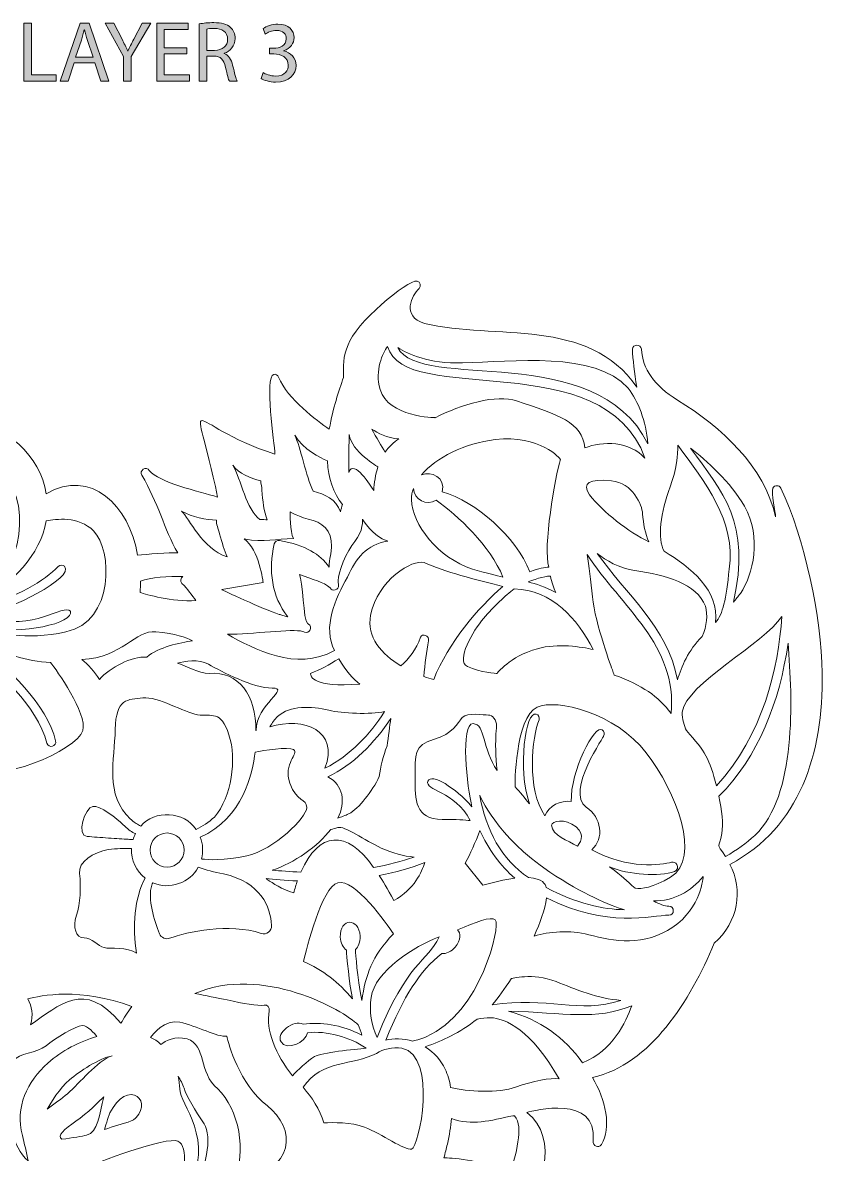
# Model space of a CAD drawing. Header units: inches. Extents: x -7.8 to 80.5, y -132.7 to -44.9.
# Drawn here: x 65 to 80.46, y -66.71 to -44.87 of the extents above; entities that cross this region are included whole.
import ezdxf

# ---------------------------------------------------------------- set-up
doc = ezdxf.new("R2010")
doc.units = ezdxf.units.IN
doc.header["$MEASUREMENT"] = 0
doc.layers.add('FloralHeart', color=7, linetype='Continuous')

# ---------------------------------------------------------------- blocks, each defined once
blk = doc.blocks.new('block 2')
at = {"layer": 'FloralHeart'}
h = blk.add_hatch(color=7, dxfattribs=at)
h.dxf.hatch_style = 2
h.paths.add_polyline_path([(65.174, -44.877), (65.029, -44.877), (65.029, -46), (65.654, -46), (65.654, -45.878), (65.174, -45.878)])
h = blk.add_hatch(color=7, dxfattribs=at)
h.dxf.hatch_style = 2
h.paths.add_polyline_path([(65.998, -45.647), (66.396, -45.647), (66.516, -46), (66.671, -46), (66.288, -44.877), (66.113, -44.877), (65.731, -46), (65.881, -46)])
edge = h.paths.add_edge_path()
edge.add_spline(control_points=[(66.138, -45.208), (66.159, -45.14), (66.178, -45.072), (66.194, -45.005), (66.194, -45.005), (66.198, -45.005), (66.198, -45.005), (66.214, -45.07), (66.231, -45.137), (66.256, -45.21), (66.256, -45.21), (66.366, -45.533), (66.366, -45.533), (66.366, -45.533), (66.028, -45.533), (66.028, -45.533), (66.028, -45.533), (66.138, -45.208), (66.138, -45.208)], knot_values=[0, 0, 0, 0, 1, 1, 1, 2, 2, 2, 3, 3, 3, 4, 4, 4, 5, 5, 5, 6, 6, 6, 6], degree=3, periodic=1)
h = blk.add_hatch(color=7, dxfattribs=at)
h.dxf.hatch_style = 2
edge = h.paths.add_edge_path()
edge.add_spline(control_points=[(67.151, -45.187), (67.108, -45.272), (67.069, -45.345), (67.038, -45.418), (67.038, -45.418), (67.034, -45.418), (67.034, -45.418), (66.999, -45.34), (66.966, -45.272), (66.923, -45.187), (66.923, -45.187), (66.764, -44.877), (66.764, -44.877), (66.764, -44.877), (66.599, -44.877), (66.599, -44.877), (66.599, -44.877), (66.954, -45.523), (66.954, -45.523), (66.954, -45.523), (66.954, -46), (66.954, -46), (66.954, -46), (67.101, -46), (67.101, -46), (67.101, -46), (67.101, -45.522), (67.101, -45.522), (67.101, -45.522), (67.478, -44.877), (67.478, -44.877), (67.478, -44.877), (67.313, -44.877), (67.313, -44.877), (67.313, -44.877), (67.151, -45.187), (67.151, -45.187)], knot_values=[0, 0, 0, 0, 1, 1, 1, 2, 2, 2, 3, 3, 3, 4, 4, 4, 5, 5, 5, 6, 6, 6, 7, 7, 7, 8, 8, 8, 9, 9, 9, 10, 10, 10, 11, 11, 11, 12, 12, 12, 12], degree=3, periodic=1)
h = blk.add_hatch(color=7, dxfattribs=at)
h.dxf.hatch_style = 2
h.paths.add_polyline_path([(67.739, -45.473), (68.176, -45.473), (68.176, -45.353), (67.739, -45.353), (67.739, -44.998), (68.201, -44.998), (68.201, -44.877), (67.594, -44.877), (67.594, -46), (68.226, -46), (68.226, -45.878), (67.739, -45.878)])
h = blk.add_hatch(color=7, dxfattribs=at)
h.dxf.hatch_style = 2
edge = h.paths.add_edge_path()
edge.add_spline(control_points=[(68.894, -45.465), (68.894, -45.465), (68.894, -45.46), (68.894, -45.46), (69.013, -45.42), (69.106, -45.322), (69.106, -45.173), (69.106, -45.087), (69.074, -45.01), (69.018, -44.96), (68.948, -44.897), (68.848, -44.868), (68.693, -44.868), (68.593, -44.868), (68.488, -44.877), (68.414, -44.892), (68.414, -44.892), (68.414, -46), (68.414, -46), (68.414, -46), (68.559, -46), (68.559, -46), (68.559, -46), (68.559, -45.513), (68.559, -45.513), (68.559, -45.513), (68.696, -45.513), (68.696, -45.513), (68.828, -45.518), (68.888, -45.577), (68.921, -45.732), (68.953, -45.872), (68.978, -45.968), (68.996, -46), (68.996, -46), (69.146, -46), (69.146, -46), (69.123, -45.957), (69.096, -45.848), (69.059, -45.692), (69.033, -45.575), (68.981, -45.495), (68.894, -45.465)], knot_values=[0, 0, 0, 0, 1, 1, 1, 2, 2, 2, 3, 3, 3, 4, 4, 4, 5, 5, 5, 6, 6, 6, 7, 7, 7, 8, 8, 8, 9, 9, 9, 10, 10, 10, 11, 11, 11, 12, 12, 12, 13, 13, 13, 14, 14, 14, 14], degree=3, periodic=1)
edge = h.paths.add_edge_path()
edge.add_spline(control_points=[(68.708, -45.403), (68.708, -45.403), (68.559, -45.403), (68.559, -45.403), (68.559, -45.403), (68.559, -44.993), (68.559, -44.993), (68.583, -44.987), (68.633, -44.98), (68.703, -44.98), (68.856, -44.982), (68.961, -45.045), (68.961, -45.19), (68.961, -45.318), (68.863, -45.403), (68.708, -45.403)], knot_values=[0, 0, 0, 0, 1, 1, 1, 2, 2, 2, 3, 3, 3, 4, 4, 4, 5, 5, 5, 5], degree=3, periodic=1)
h = blk.add_hatch(color=7, dxfattribs=at)
h.dxf.hatch_style = 2
edge = h.paths.add_edge_path()
edge.add_spline(control_points=[(70.284, -45.693), (70.284, -45.542), (70.176, -45.442), (70.043, -45.415), (70.043, -45.415), (70.043, -45.412), (70.043, -45.412), (70.176, -45.363), (70.243, -45.268), (70.243, -45.157), (70.243, -45.025), (70.146, -44.898), (69.933, -44.898), (69.816, -44.898), (69.706, -44.94), (69.649, -44.982), (69.649, -44.982), (69.688, -45.088), (69.688, -45.088), (69.734, -45.055), (69.818, -45.017), (69.904, -45.017), (70.039, -45.017), (70.094, -45.093), (70.094, -45.18), (70.094, -45.308), (69.959, -45.363), (69.853, -45.363), (69.853, -45.363), (69.771, -45.363), (69.771, -45.363), (69.771, -45.363), (69.771, -45.473), (69.771, -45.473), (69.771, -45.473), (69.853, -45.473), (69.853, -45.473), (69.994, -45.473), (70.131, -45.538), (70.133, -45.69), (70.134, -45.78), (70.076, -45.9), (69.888, -45.9), (69.786, -45.9), (69.689, -45.858), (69.648, -45.832), (69.648, -45.832), (69.608, -45.945), (69.608, -45.945), (69.661, -45.98), (69.768, -46.018), (69.889, -46.018), (70.149, -46.018), (70.284, -45.867), (70.284, -45.693)], knot_values=[0, 0, 0, 0, 1, 1, 1, 2, 2, 2, 3, 3, 3, 4, 4, 4, 5, 5, 5, 6, 6, 6, 7, 7, 7, 8, 8, 8, 9, 9, 9, 10, 10, 10, 11, 11, 11, 12, 12, 12, 13, 13, 13, 14, 14, 14, 15, 15, 15, 16, 16, 16, 17, 17, 17, 18, 18, 18, 18], degree=3, periodic=1)
at = {"layer": 'FloralHeart', "lineweight": 0}
for points in [[(65.174, -44.877), (65.029, -44.877), (65.029, -46), (65.654, -46), (65.654, -45.878), (65.174, -45.878), (65.174, -44.877)], [(65.998, -45.647), (66.396, -45.647), (66.516, -46), (66.671, -46), (66.288, -44.877), (66.113, -44.877), (65.731, -46), (65.881, -46), (65.998, -45.647)], [(67.739, -45.473), (68.176, -45.473), (68.176, -45.353), (67.739, -45.353), (67.739, -44.998), (68.201, -44.998), (68.201, -44.877), (67.594, -44.877), (67.594, -46), (68.226, -46), (68.226, -45.878), (67.739, -45.878), (67.739, -45.473)]]:
    blk.add_lwpolyline(points, dxfattribs=at)
for points, knots in [([(67.151, -45.187), (67.108, -45.272), (67.069, -45.345), (67.038, -45.418), (67.038, -45.418), (67.034, -45.418), (67.034, -45.418), (66.999, -45.34), (66.966, -45.272), (66.923, -45.187), (66.923, -45.187), (66.764, -44.877), (66.764, -44.877), (66.764, -44.877), (66.599, -44.877), (66.599, -44.877), (66.599, -44.877), (66.954, -45.523), (66.954, -45.523), (66.954, -45.523), (66.954, -46), (66.954, -46), (66.954, -46), (67.101, -46), (67.101, -46), (67.101, -46), (67.101, -45.522), (67.101, -45.522), (67.101, -45.522), (67.478, -44.877), (67.478, -44.877), (67.478, -44.877), (67.313, -44.877), (67.313, -44.877), (67.313, -44.877), (67.151, -45.187), (67.151, -45.187)], [0, 0, 0, 0, 1, 1, 1, 2, 2, 2, 3, 3, 3, 4, 4, 4, 5, 5, 5, 6, 6, 6, 7, 7, 7, 8, 8, 8, 9, 9, 9, 10, 10, 10, 11, 11, 11, 12, 12, 12, 12]), ([(68.894, -45.465), (68.894, -45.465), (68.894, -45.46), (68.894, -45.46), (69.013, -45.42), (69.106, -45.322), (69.106, -45.173), (69.106, -45.087), (69.074, -45.01), (69.018, -44.96), (68.948, -44.897), (68.848, -44.868), (68.693, -44.868), (68.593, -44.868), (68.488, -44.877), (68.414, -44.892), (68.414, -44.892), (68.414, -46), (68.414, -46), (68.414, -46), (68.559, -46), (68.559, -46), (68.559, -46), (68.559, -45.513), (68.559, -45.513), (68.559, -45.513), (68.696, -45.513), (68.696, -45.513), (68.828, -45.518), (68.888, -45.577), (68.921, -45.732), (68.953, -45.872), (68.978, -45.968), (68.996, -46), (68.996, -46), (69.146, -46), (69.146, -46), (69.123, -45.957), (69.096, -45.848), (69.059, -45.692), (69.033, -45.575), (68.981, -45.495), (68.894, -45.465)], [0, 0, 0, 0, 1, 1, 1, 2, 2, 2, 3, 3, 3, 4, 4, 4, 5, 5, 5, 6, 6, 6, 7, 7, 7, 8, 8, 8, 9, 9, 9, 10, 10, 10, 11, 11, 11, 12, 12, 12, 13, 13, 13, 14, 14, 14, 14]), ([(68.708, -45.403), (68.708, -45.403), (68.559, -45.403), (68.559, -45.403), (68.559, -45.403), (68.559, -44.993), (68.559, -44.993), (68.583, -44.987), (68.633, -44.98), (68.703, -44.98), (68.856, -44.982), (68.961, -45.045), (68.961, -45.19), (68.961, -45.318), (68.863, -45.403), (68.708, -45.403)], [0, 0, 0, 0, 1, 1, 1, 2, 2, 2, 3, 3, 3, 4, 4, 4, 5, 5, 5, 5]), ([(70.284, -45.693), (70.284, -45.542), (70.176, -45.442), (70.043, -45.415), (70.043, -45.415), (70.043, -45.412), (70.043, -45.412), (70.176, -45.363), (70.243, -45.268), (70.243, -45.157), (70.243, -45.025), (70.146, -44.898), (69.933, -44.898), (69.816, -44.898), (69.706, -44.94), (69.649, -44.982), (69.649, -44.982), (69.688, -45.088), (69.688, -45.088), (69.734, -45.055), (69.818, -45.017), (69.904, -45.017), (70.039, -45.017), (70.094, -45.093), (70.094, -45.18), (70.094, -45.308), (69.959, -45.363), (69.853, -45.363), (69.853, -45.363), (69.771, -45.363), (69.771, -45.363), (69.771, -45.363), (69.771, -45.473), (69.771, -45.473), (69.771, -45.473), (69.853, -45.473), (69.853, -45.473), (69.994, -45.473), (70.131, -45.538), (70.133, -45.69), (70.134, -45.78), (70.076, -45.9), (69.888, -45.9), (69.786, -45.9), (69.689, -45.858), (69.648, -45.832), (69.648, -45.832), (69.608, -45.945), (69.608, -45.945), (69.661, -45.98), (69.768, -46.018), (69.889, -46.018), (70.149, -46.018), (70.284, -45.867), (70.284, -45.693)], [0, 0, 0, 0, 1, 1, 1, 2, 2, 2, 3, 3, 3, 4, 4, 4, 5, 5, 5, 6, 6, 6, 7, 7, 7, 8, 8, 8, 9, 9, 9, 10, 10, 10, 11, 11, 11, 12, 12, 12, 13, 13, 13, 14, 14, 14, 15, 15, 15, 16, 16, 16, 17, 17, 17, 18, 18, 18, 18]), ([(66.138, -45.208), (66.159, -45.14), (66.178, -45.072), (66.194, -45.005), (66.194, -45.005), (66.198, -45.005), (66.198, -45.005), (66.214, -45.07), (66.231, -45.137), (66.256, -45.21), (66.256, -45.21), (66.366, -45.533), (66.366, -45.533), (66.366, -45.533), (66.028, -45.533), (66.028, -45.533), (66.028, -45.533), (66.138, -45.208), (66.138, -45.208)], [0, 0, 0, 0, 1, 1, 1, 2, 2, 2, 3, 3, 3, 4, 4, 4, 5, 5, 5, 6, 6, 6, 6])]:
    blk.add_open_spline(points, degree=3, knots=knots, dxfattribs=at)

msp = doc.modelspace()

# ---------------------------------------------------------------- linework, layer by layer
at = {"layer": 'FloralHeart', "lineweight": 0}
for points, knots in [([(80.436, -57.424), (80.428, -56.348), (80.096, -54.811), (79.643, -53.853), (79.615, -53.788), (79.515, -53.788), (79.486, -53.853), (79.447, -53.943), (79.543, -54.329), (79.538, -54.406), (79.319, -53.427), (78.506, -52.689), (77.645, -52.151), (77.196, -51.876), (76.974, -51.549), (76.948, -51.171), (76.944, -51.067), (76.782, -51.064), (76.775, -51.169), (76.781, -51.369), (76.817, -51.622), (76.86, -51.903), (75.924, -50.537), (74.13, -50.999), (72.761, -50.674), (72.309, -50.527), (72.519, -50.136), (72.657, -49.998), (72.701, -49.955), (72.681, -49.874), (72.622, -49.857), (72.437, -49.822), (71.405, -50.686), (71.291, -51.089), (71.181, -51.305), (71.199, -51.515), (71.198, -51.714), (71.109, -51.98), (70.996, -52.299), (70.925, -52.713), (70.684, -52.55), (70.122, -52.136), (69.947, -51.708), (69.932, -51.67), (69.891, -51.648), (69.851, -51.656), (69.669, -51.704), (69.867, -52.999), (69.876, -53.196), (68.067, -52.614), (68.3, -51.769), (68.769, -54.026), (68.398, -53.906), (67.636, -53.751), (67.45, -53.509), (67.423, -53.472), (67.371, -53.462), (67.333, -53.487), (67.294, -53.513), (67.282, -53.564), (67.305, -53.604), (67.618, -54.121), (67.734, -54.644), (68, -55.101), (67.841, -55.093), (67.392, -55.127), (67.224, -55.147), (67.062, -54.186), (66.321, -53.458), (65.461, -53.961), (65.347, -53.231), (64.683, -52.62), (63.941, -52.577), (64.204, -52.021), (64.191, -51.358), (64.21, -50.76), (64.203, -50.718), (64.163, -50.692), (64.124, -50.692), (64.1, -50.692), (64.076, -50.702), (64.059, -50.723), (63.772, -51.435), (62.092, -51.588), (61.196, -51.88), (61.34, -51.503), (61.405, -50.886), (61.403, -49.945), (61.398, -49.902), (61.361, -49.868), (61.316, -49.868), (60.591, -51.254), (57.622, -50.339), (57.193, -52.207), (56.995, -51.805), (56.765, -51.377), (56.652, -50.989), (56.637, -50.932), (56.563, -50.908), (56.517, -50.944), (56.563, -53.065), (53.953, -53.685), (54.782, -55.524), (54.46, -55.369), (53.418, -54.713), (53.437, -55.006), (54.302, -56.162), (54.057, -57.505), (54.039, -58.815), (54.026, -59.624), (54.475, -60.51), (55.291, -60.671), (54.996, -60.828), (54.63, -61.101), (54.372, -61.117), (54.328, -61.12), (54.293, -61.156), (54.292, -61.2), (54.29, -61.244), (54.322, -61.283), (54.366, -61.289), (55.075, -61.57), (55.571, -62.302), (56.596, -62.156), (56.031, -62.453), (55.763, -63.024), (55.595, -63.524), (55.487, -63.804), (55.408, -64.006), (55.273, -64.13), (55.24, -64.16), (55.235, -64.21), (55.261, -64.245), (55.288, -64.281), (55.337, -64.291), (55.375, -64.269), (56.163, -64.048), (57.04, -64.326), (57.756, -63.472), (57.445, -64.223), (57.599, -64.713), (57.804, -65.295), (57.898, -65.58), (57.965, -65.786), (57.939, -65.968), (57.923, -66.067), (58.072, -66.107), (58.106, -66.011), (58.122, -65.969), (58.15, -65.923), (58.191, -65.872), (58.715, -66.182), (58.567, -66.607), (59.076, -66.847), (59.408, -66.983), (59.72, -67.114), (60.037, -66.95), (60.041, -67.081), (60.082, -67.217), (60.155, -67.303), (59.864, -67.241), (59.686, -67.152), (59.553, -67.053), (59.467, -66.981), (59.355, -67.118), (59.443, -67.188), (59.513, -67.244), (59.588, -67.302), (59.657, -67.351), (59.873, -67.655), (60.628, -69.545), (62.738, -68.771), (62.82, -69.782), (63.557, -70.734), (64.639, -70.764), (64.154, -71.104), (64.149, -71.616), (64.359, -72.298), (64.406, -72.371), (64.488, -72.329), (64.505, -72.297), (64.64, -72.035), (65.227, -71.992), (65.467, -71.773), (65.435, -72.976), (65.64, -73.92), (66.993, -75.143), (67.054, -75.168), (67.135, -75.111), (67.11, -75.05), (66.761, -74.178), (68.18, -72.949), (67.822, -71.806), (68.063, -71.997), (68.618, -72.049), (68.739, -72.3), (68.753, -72.32), (68.776, -72.334), (68.8, -72.336), (68.831, -72.34), (68.864, -72.326), (68.881, -72.3), (69.075, -71.741), (69.05, -71.265), (68.831, -70.975), (69.291, -70.681), (69.732, -70.193), (70.231, -70.003), (70.733, -69.815), (71.265, -69.382), (71.352, -68.863), (72.481, -69.155), (73.472, -68.624), (73.96, -67.624), (74.14, -67.696), (74.322, -67.787), (74.341, -67.885), (74.349, -67.925), (74.386, -67.956), (74.427, -67.956), (75.086, -67.489), (75.362, -66.394), (74.74, -65.898), (74.86, -65.87), (76.102, -65.54), (76.019, -66.446), (76.009, -66.549), (76.12, -66.602), (76.176, -66.516), (76.38, -66.21), (76.258, -65.639), (76.002, -65.228), (77.131, -64.972), (77.888, -63.745), (78.355, -62.635), (78.82, -62.22), (78.92, -61.607), (78.659, -61.113), (80.009, -60.393), (80.461, -58.983), (80.436, -57.424)], [0, 0, 0, 0, 1, 1, 1, 2, 2, 2, 3, 3, 3, 4, 4, 4, 5, 5, 5, 6, 6, 6, 7, 7, 7, 8, 8, 8, 9, 9, 9, 10, 10, 10, 11, 11, 11, 12, 12, 12, 13, 13, 13, 14, 14, 14, 15, 15, 15, 16, 16, 16, 17, 17, 17, 18, 18, 18, 19, 19, 19, 20, 20, 20, 21, 21, 21, 22, 22, 22, 23, 23, 23, 24, 24, 24, 25, 25, 25, 26, 26, 26, 27, 27, 27, 28, 28, 28, 29, 29, 29, 30, 30, 30, 31, 31, 31, 32, 32, 32, 33, 33, 33, 34, 34, 34, 35, 35, 35, 36, 36, 36, 37, 37, 37, 38, 38, 38, 39, 39, 39, 40, 40, 40, 41, 41, 41, 42, 42, 42, 43, 43, 43, 44, 44, 44, 45, 45, 45, 46, 46, 46, 47, 47, 47, 48, 48, 48, 49, 49, 49, 50, 50, 50, 51, 51, 51, 52, 52, 52, 53, 53, 53, 54, 54, 54, 55, 55, 55, 56, 56, 56, 57, 57, 57, 58, 58, 58, 59, 59, 59, 60, 60, 60, 61, 61, 61, 62, 62, 62, 63, 63, 63, 64, 64, 64, 65, 65, 65, 66, 66, 66, 67, 67, 67, 68, 68, 68, 69, 69, 69, 70, 70, 70, 71, 71, 71, 72, 72, 72, 73, 73, 73, 74, 74, 74, 75, 75, 75, 76, 76, 76, 77, 77, 77, 78, 78, 78, 79, 79, 79, 80, 80, 80, 80]), ([(72.05, -51.118), (72.365, -52.297), (76.239, -51.071), (77.017, -53.273), (76.72, -52.945), (76.204, -52.938), (75.854, -53.076), (75.822, -52.581), (75.338, -52.436), (74.54, -52.168), (74.156, -52.031), (73.461, -52.241), (72.969, -52.492), (72.969, -52.492), (72.058, -52.481), (71.906, -51.949), (71.796, -51.563), (71.955, -51.256), (72.05, -51.118)], [0, 0, 0, 0, 1, 1, 1, 2, 2, 2, 3, 3, 3, 4, 4, 4, 5, 5, 5, 6, 6, 6, 6]), ([(73.494, -51.436), (74.45, -51.414), (76.047, -51.199), (76.692, -51.92), (76.894, -52.188), (77.031, -52.538), (77.075, -52.997), (76.058, -50.975), (72.68, -52.002), (72.246, -51.138), (72.439, -51.261), (72.844, -51.451), (73.494, -51.436)], [0, 0, 0, 0, 1, 1, 1, 2, 2, 2, 3, 3, 3, 4, 4, 4, 4]), ([(70.887, -53.328), (70.907, -53.664), (71.004, -53.947), (71.176, -54.168), (71.164, -54.214), (71.152, -54.261), (71.139, -54.308), (71.054, -54.063), (70.844, -53.969), (70.615, -53.91), (70.471, -53.623), (70.374, -53.065), (70.256, -52.829), (70.426, -53.107), (70.746, -53.268), (70.887, -53.328)], [0, 0, 0, 0, 1, 1, 1, 2, 2, 2, 3, 3, 3, 4, 4, 4, 5, 5, 5, 5]), ([(71.309, -52.818), (71.352, -53.149), (71.864, -53.441), (71.864, -53.441), (71.864, -53.441), (71.864, -53.441), (71.864, -53.441), (71.816, -53.587), (71.789, -53.753), (71.781, -53.897), (71.73, -53.827), (71.4, -53.272), (71.303, -53.548), (71.301, -53.539), (71.3, -53.534), (71.3, -53.52), (71.293, -53.277), (71.309, -52.968), (71.309, -52.818)], [0, 0, 0, 0, 1, 1, 1, 2, 2, 2, 3, 3, 3, 4, 4, 4, 5, 5, 5, 6, 6, 6, 6]), ([(72.268, -52.901), (72.168, -52.97), (72.077, -53.049), (72.003, -53.157), (71.928, -53.038), (71.835, -52.881), (71.743, -52.712), (71.851, -52.786), (72.042, -52.889), (72.268, -52.901)], [0, 0, 0, 0, 1, 1, 1, 2, 2, 2, 3, 3, 3, 3]), ([(75.161, -55.376), (75.083, -55.38), (74.969, -55.402), (74.798, -55.465), (74.517, -54.779), (73.764, -54.117), (73.103, -53.922), (73.172, -53.644), (72.893, -53.515), (72.706, -53.595), (72.985, -53.262), (73.53, -52.987), (74.127, -52.916), (74.995, -52.813), (75.388, -53.295), (75.388, -53.295), (75.282, -53.625), (75.046, -55.009), (75.161, -55.376)], [0, 0, 0, 0, 1, 1, 1, 2, 2, 2, 3, 3, 3, 4, 4, 4, 5, 5, 5, 6, 6, 6, 6]), ([(77.503, -53.828), (77.627, -53.5), (77.651, -53.192), (77.653, -53.024), (78.17, -53.732), (78.782, -54.476), (78.644, -55.413), (78.581, -56.001), (78.526, -56.284), (78.38, -56.447), (78.456, -55.825), (77.9, -55.38), (77.389, -55.07), (77.252, -54.835), (77.319, -54.316), (77.503, -53.828)], [0, 0, 0, 0, 1, 1, 1, 2, 2, 2, 3, 3, 3, 4, 4, 4, 5, 5, 5, 5]), ([(64.629, -55.505), (64.459, -55.642), (64.272, -55.748), (64.088, -55.812), (64.034, -55.758), (63.973, -55.711), (63.906, -55.673), (64.327, -55.375), (64.58, -54.333), (64.555, -53.979), (64.558, -53.867), (64.382, -53.864), (64.382, -53.977), (64.385, -54.27), (64.198, -55.426), (63.679, -55.585), (63.739, -55.054), (63.476, -54.371), (63.285, -54.099), (63.224, -54.005), (63.077, -54.104), (63.142, -54.196), (63.313, -54.44), (63.561, -55.082), (63.506, -55.565), (63.37, -55.563), (63.238, -55.594), (63.118, -55.654), (63.09, -55.542), (63.026, -55.452), (62.931, -55.396), (62.907, -55.381), (62.882, -55.365), (62.858, -55.347), (62.58, -55.119), (62.273, -53.529), (63.82, -53.387), (65.21, -53.259), (65.102, -54.963), (64.629, -55.505)], [0, 0, 0, 0, 1, 1, 1, 2, 2, 2, 3, 3, 3, 4, 4, 4, 5, 5, 5, 6, 6, 6, 7, 7, 7, 8, 8, 8, 9, 9, 9, 10, 10, 10, 11, 11, 11, 12, 12, 12, 13, 13, 13, 13]), ([(78.938, -54.202), (79.279, -54.811), (79.109, -55.514), (78.859, -55.886), (78.816, -55.942), (78.771, -55.997), (78.725, -56.053), (79.076, -54.531), (78.509, -53.917), (77.897, -53.079), (78.192, -53.312), (78.678, -53.739), (78.938, -54.202)], [0, 0, 0, 0, 1, 1, 1, 2, 2, 2, 3, 3, 3, 4, 4, 4, 4]), ([(69.6, -53.709), (69.603, -53.767), (69.626, -53.836), (69.622, -53.893), (69.641, -54.091), (69.661, -54.306), (69.727, -54.465), (69.691, -54.458), (69.641, -54.455), (69.585, -54.454), (69.32, -54.278), (69.223, -53.679), (69.062, -53.41), (69.177, -53.571), (69.398, -53.66), (69.6, -53.709)], [0, 0, 0, 0, 1, 1, 1, 2, 2, 2, 3, 3, 3, 4, 4, 4, 5, 5, 5, 5]), ([(75.948, -53.978), (75.793, -53.754), (75.949, -53.67), (76.369, -53.71), (76.788, -53.75), (76.958, -54.177), (76.973, -54.347), (76.973, -54.347), (76.973, -54.347), (76.973, -54.347), (76.986, -54.54), (77.022, -54.728), (77.094, -54.891), (76.696, -54.693), (76.212, -54.319), (75.948, -53.978)], [0, 0, 0, 0, 1, 1, 1, 2, 2, 2, 3, 3, 3, 4, 4, 4, 5, 5, 5, 5]), ([(72.985, -54.083), (73.402, -54.382), (74.03, -54.96), (74.277, -55.57), (74.158, -55.543), (73.932, -55.484), (73.687, -55.414), (73.021, -55.197), (72.524, -54.557), (72.511, -54.073), (72.509, -54.001), (72.522, -53.928), (72.548, -53.856), (72.549, -54.07), (72.81, -54.205), (72.985, -54.083)], [0, 0, 0, 0, 1, 1, 1, 2, 2, 2, 3, 3, 3, 4, 4, 4, 5, 5, 5, 5]), ([(68.746, -54.473), (68.738, -54.537), (68.784, -54.641), (68.808, -54.734), (68.855, -54.906), (68.9, -55.06), (68.951, -55.18), (68.465, -55.009), (68.222, -54.443), (68.074, -54.295), (68.272, -54.417), (68.556, -54.459), (68.746, -54.473)], [0, 0, 0, 0, 1, 1, 1, 2, 2, 2, 3, 3, 3, 4, 4, 4, 4]), ([(70.234, -54.821), (70.158, -54.696), (70.169, -54.31), (70.169, -54.31), (70.169, -54.31), (70.337, -54.409), (70.614, -54.479), (70.871, -54.545), (71.006, -54.773), (70.96, -55.08), (70.955, -55.105), (70.946, -55.153), (70.946, -55.153), (70.933, -55.227), (70.923, -55.301), (70.922, -55.374), (70.746, -55.131), (70.47, -54.953), (69.963, -54.862), (69.917, -54.854), (69.873, -54.883), (69.863, -54.928), (69.746, -55.436), (69.81, -55.935), (70.123, -56.336), (70.092, -56.327), (70.06, -56.317), (70.026, -56.308), (70.026, -56.308), (70.026, -56.308), (70.026, -56.308), (70.003, -56.301), (69.98, -56.295), (69.955, -56.289), (69.656, -56.192), (68.85, -55.811), (68.85, -55.811), (68.85, -55.811), (69.648, -55.673), (69.648, -55.673), (69.648, -55.673), (69.572, -55.033), (69.279, -54.832), (69.678, -54.908), (69.886, -54.832), (70.234, -54.821)], [0, 0, 0, 0, 1, 1, 1, 2, 2, 2, 3, 3, 3, 4, 4, 4, 5, 5, 5, 6, 6, 6, 7, 7, 7, 8, 8, 8, 9, 9, 9, 10, 10, 10, 11, 11, 11, 12, 12, 12, 13, 13, 13, 14, 14, 14, 15, 15, 15, 15]), ([(65.462, -54.486), (65.64, -54.447), (66.085, -54.387), (66.374, -54.676), (66.743, -55.044), (66.776, -56.427), (65.84, -56.627), (65.047, -56.796), (64.471, -56.637), (64.312, -56.584), (64.317, -56.563), (64.321, -56.541), (64.324, -56.519), (64.943, -56.707), (66.02, -56.451), (65.928, -56.227), (65.783, -56.069), (65.224, -56.634), (64.329, -56.34), (64.327, -56.31), (64.323, -56.281), (64.318, -56.252), (64.723, -56.231), (66.009, -55.581), (65.816, -55.36), (65.781, -55.328), (65.726, -55.329), (65.693, -55.364), (65.444, -55.626), (64.851, -55.997), (64.269, -56.085), (64.25, -56.039), (64.228, -55.996), (64.202, -55.955), (64.8, -55.733), (65.346, -55.126), (65.462, -54.486)], [0, 0, 0, 0, 1, 1, 1, 2, 2, 2, 3, 3, 3, 4, 4, 4, 5, 5, 5, 6, 6, 6, 7, 7, 7, 8, 8, 8, 9, 9, 9, 10, 10, 10, 11, 11, 11, 12, 12, 12, 12]), ([(71.418, -54.879), (71.581, -54.695), (71.566, -54.448), (71.566, -54.448), (71.566, -54.448), (71.757, -54.784), (72.054, -54.877), (71.644, -54.939), (71.437, -55.203), (71.278, -55.569), (71.037, -55.989), (70.79, -56.535), (71.026, -56.988), (70.284, -57.399), (69.463, -56.954), (68.958, -56.672), (69.415, -56.672), (70.226, -56.561), (70.409, -56.617), (70.431, -56.626), (70.443, -56.631), (70.444, -56.631), (70.54, -56.672), (70.612, -56.528), (70.522, -56.476), (70.517, -56.474), (70.512, -56.471), (70.507, -56.468), (70.418, -56.406), (70.422, -55.632), (70.346, -55.516), (70.605, -55.618), (70.819, -55.662), (70.939, -55.774), (70.977, -55.859), (71.118, -55.82), (71.102, -55.724), (71.099, -55.694), (71.096, -55.665), (71.094, -55.635), (71.091, -55.5), (71.259, -55.058), (71.418, -54.879)], [0, 0, 0, 0, 1, 1, 1, 2, 2, 2, 3, 3, 3, 4, 4, 4, 5, 5, 5, 6, 6, 6, 7, 7, 7, 8, 8, 8, 9, 9, 9, 10, 10, 10, 11, 11, 11, 12, 12, 12, 13, 13, 13, 14, 14, 14, 14]), ([(72.753, -55.289), (72.949, -55.376), (73.2, -55.459), (73.466, -55.536), (73.733, -55.614), (74.017, -55.685), (74.277, -55.748), (73.796, -56.153), (73.222, -56.845), (72.939, -57.543), (72.879, -57.529), (72.815, -57.51), (72.75, -57.488), (72.772, -57.244), (72.798, -57.005), (72.842, -56.797), (72.862, -56.703), (72.717, -56.643), (72.685, -56.731), (72.598, -56.966), (72.466, -57.146), (72.304, -57.282), (71.937, -57.061), (71.637, -56.725), (71.722, -56.303), (71.857, -55.625), (72.536, -55.217), (72.753, -55.289)], [0, 0, 0, 0, 1, 1, 1, 2, 2, 2, 3, 3, 3, 4, 4, 4, 5, 5, 5, 6, 6, 6, 7, 7, 7, 8, 8, 8, 9, 9, 9, 9]), ([(75.904, -55.135), (76.563, -56.144), (77.649, -56.889), (77.522, -58.201), (77.267, -57.863), (76.974, -57.659), (76.423, -57.459), (76.412, -57.424), (76.4, -57.39), (76.388, -57.357), (76.388, -57.357), (76.059, -56.477), (76.002, -55.949), (75.969, -55.644), (75.931, -55.339), (75.904, -55.135)], [0, 0, 0, 0, 1, 1, 1, 2, 2, 2, 3, 3, 3, 4, 4, 4, 5, 5, 5, 5]), ([(78.184, -56.13), (78.231, -56.305), (78.218, -56.499), (78.119, -56.717), (77.856, -56.98), (77.719, -57.299), (77.647, -57.551), (77.451, -56.527), (76.641, -55.894), (76.097, -55.112), (76.263, -55.246), (76.512, -55.399), (76.825, -55.443), (77.411, -55.524), (78.03, -55.695), (78.184, -56.13)], [0, 0, 0, 0, 1, 1, 1, 2, 2, 2, 3, 3, 3, 4, 4, 4, 5, 5, 5, 5]), ([(67.279, -55.646), (67.465, -55.57), (67.834, -55.556), (68.094, -55.556), (68.054, -55.585), (68.039, -55.65), (68.081, -55.689), (68.196, -55.801), (68.269, -55.915), (68.35, -56.023), (67.881, -56.049), (67.39, -55.903), (67.272, -55.865), (67.277, -55.793), (67.28, -55.72), (67.279, -55.646)], [0, 0, 0, 0, 1, 1, 1, 2, 2, 2, 3, 3, 3, 4, 4, 4, 5, 5, 5, 5]), ([(74.765, -55.663), (74.928, -55.59), (75.163, -55.538), (75.192, -55.55), (75.218, -55.667), (75.253, -55.771), (75.297, -55.865), (75.096, -55.758), (74.91, -55.697), (74.765, -55.663)], [0, 0, 0, 0, 1, 1, 1, 2, 2, 2, 3, 3, 3, 3]), ([(76.019, -56.966), (75.798, -56.916), (75.334, -56.839), (74.941, -56.95), (74.403, -57.103), (74.159, -57.43), (74.159, -57.43), (74.159, -57.43), (73.839, -57.411), (73.594, -57.296), (73.351, -57.183), (73.707, -56.599), (73.9, -56.368), (74.111, -56.128), (74.323, -55.927), (74.492, -55.794), (75.232, -55.824), (75.71, -56.365), (76.019, -56.966)], [0, 0, 0, 0, 1, 1, 1, 2, 2, 2, 3, 3, 3, 4, 4, 4, 5, 5, 5, 6, 6, 6, 6]), ([(78.396, -59.596), (78.267, -59.082), (78.181, -58.927), (77.817, -58.532), (77.769, -58.434), (77.742, -58.311), (77.735, -58.173), (77.814, -57.628), (79.324, -56.844), (79.66, -56.329), (79.589, -57.329), (79.303, -58.616), (78.396, -59.596)], [0, 0, 0, 0, 1, 1, 1, 2, 2, 2, 3, 3, 3, 4, 4, 4, 4]), ([(67.574, -56.623), (67.965, -56.661), (68.15, -56.732), (68.284, -56.796), (68.046, -56.833), (67.621, -56.923), (67.405, -57.112), (67.098, -57.096), (66.703, -57.308), (66.486, -57.544), (66.395, -57.395), (66.27, -57.251), (66.148, -57.16), (66.933, -57.12), (67.183, -56.585), (67.574, -56.623)], [0, 0, 0, 0, 1, 1, 1, 2, 2, 2, 3, 3, 3, 4, 4, 4, 5, 5, 5, 5]), ([(63.775, -57.191), (64.082, -57.68), (64.272, -58.189), (64.289, -59.02), (64.292, -59.134), (64.465, -59.135), (64.463, -59.02), (64.442, -58.145), (64.252, -57.64), (63.933, -57.115), (63.975, -57.09), (64.014, -57.061), (64.05, -57.029), (64.537, -57.378), (65.275, -58.046), (65.475, -58.772), (65.506, -58.883), (65.669, -58.837), (65.642, -58.726), (65.484, -58.054), (64.692, -57.262), (64.168, -56.9), (64.19, -56.87), (64.21, -56.839), (64.227, -56.807), (64.617, -57.051), (65.081, -57.196), (65.545, -57.214), (65.65, -57.355), (66.262, -58.2), (66.165, -58.532), (66.06, -58.895), (64.464, -59.628), (63.991, -59.197), (63.582, -58.823), (63.484, -57.568), (63.466, -57.239), (63.572, -57.243), (63.68, -57.226), (63.775, -57.191)], [0, 0, 0, 0, 1, 1, 1, 2, 2, 2, 3, 3, 3, 4, 4, 4, 5, 5, 5, 6, 6, 6, 7, 7, 7, 8, 8, 8, 9, 9, 9, 10, 10, 10, 11, 11, 11, 12, 12, 12, 13, 13, 13, 13]), ([(79.14, -60.554), (78.974, -60.702), (78.786, -60.839), (78.575, -60.962), (78.372, -60.674), (78.451, -60.825), (78.499, -60.519), (78.534, -60.332), (78.499, -60.059), (78.444, -59.798), (79.208, -59.045), (79.622, -57.962), (79.779, -56.844), (79.868, -57.936), (79.947, -59.784), (79.14, -60.554)], [0, 0, 0, 0, 1, 1, 1, 2, 2, 2, 3, 3, 3, 4, 4, 4, 5, 5, 5, 5]), ([(69.511, -58.53), (69.509, -58.531), (69.507, -58.532), (69.506, -58.532), (69.519, -57.857), (69.169, -57.373), (68.61, -57.43), (68.378, -57.414), (68.205, -57.308), (67.991, -57.227), (68.128, -57.192), (68.403, -57.144), (68.592, -57.25), (68.853, -57.397), (69.447, -57.71), (69.822, -57.71), (70.187, -57.71), (69.508, -58.026), (69.511, -58.53)], [0, 0, 0, 0, 1, 1, 1, 2, 2, 2, 3, 3, 3, 4, 4, 4, 5, 5, 5, 6, 6, 6, 6]), ([(70.563, -57.426), (70.742, -57.357), (70.923, -57.263), (71.106, -57.144), (71.24, -57.381), (71.397, -57.539), (71.512, -57.635), (70.611, -57.698), (70.557, -57.493), (70.563, -57.426)], [0, 0, 0, 0, 1, 1, 1, 2, 2, 2, 3, 3, 3, 3]), ([(68.383, -58.225), (68.649, -58.268), (68.834, -58.127), (68.988, -58.61), (69.142, -59.093), (69.041, -59.801), (68.708, -60.201), (68.598, -60.299), (68.478, -60.379), (68.352, -60.437), (68.126, -60.089), (67.551, -60.054), (67.285, -60.374), (67.227, -60.349), (67.169, -60.309), (67.112, -60.26), (67.105, -60.254), (67.09, -60.241), (67.09, -60.241), (66.581, -59.777), (66.782, -59.1), (66.792, -58.507), (66.803, -57.905), (67.037, -57.932), (67.324, -57.899), (67.612, -57.867), (68.117, -58.181), (68.383, -58.225)], [0, 0, 0, 0, 1, 1, 1, 2, 2, 2, 3, 3, 3, 4, 4, 4, 5, 5, 5, 6, 6, 6, 7, 7, 7, 8, 8, 8, 9, 9, 9, 9]), ([(70.913, -58.138), (71.178, -58.202), (71.713, -58.222), (71.992, -58.164), (71.706, -58.604), (71.341, -59.006), (70.84, -59.257), (71.12, -58.535), (70.438, -58.26), (69.777, -58.456), (69.823, -58.379), (69.872, -58.314), (69.926, -58.257), (70.17, -58.04), (70.576, -58.057), (70.913, -58.138)], [0, 0, 0, 0, 1, 1, 1, 2, 2, 2, 3, 3, 3, 4, 4, 4, 5, 5, 5, 5]), ([(76.33, -61.159), (76.706, -61.319), (77.298, -61.351), (77.585, -61.252), (77.642, -61.232), (77.667, -61.164), (77.634, -61.112), (77.612, -61.078), (77.571, -61.061), (77.532, -61.071), (77.333, -61.119), (76.696, -61.222), (75.99, -60.83), (76.24, -60.612), (76.177, -60.21), (75.885, -60.007), (75.467, -59.716), (76.27, -58.584), (76.217, -58.639), (76.243, -58.599), (76.233, -58.545), (76.193, -58.518), (76.049, -58.394), (75.569, -59.329), (75.596, -59.898), (75.381, -59.874), (75.169, -59.978), (75.085, -60.175), (74.731, -59.679), (74.839, -58.639), (74.973, -58.322), (74.988, -58.277), (74.965, -58.227), (74.919, -58.212), (74.711, -58.138), (74.555, -59.274), (74.786, -59.942), (74.699, -59.829), (74.609, -59.717), (74.509, -59.619), (74.509, -59.619), (74.503, -58.281), (74.939, -58.079), (75.305, -57.909), (76.455, -58.192), (77.042, -58.958), (77.628, -59.723), (78.119, -60.989), (77.509, -61.359), (77.164, -61.568), (76.95, -61.591), (76.828, -61.572), (76.645, -61.421), (76.596, -61.347), (76.33, -61.159)], [0, 0, 0, 0, 1, 1, 1, 2, 2, 2, 3, 3, 3, 4, 4, 4, 5, 5, 5, 6, 6, 6, 7, 7, 7, 8, 8, 8, 9, 9, 9, 10, 10, 10, 11, 11, 11, 12, 12, 12, 13, 13, 13, 14, 14, 14, 15, 15, 15, 16, 16, 16, 17, 17, 17, 18, 18, 18, 18]), ([(70.894, -59.423), (71.385, -59.199), (71.791, -58.775), (72.113, -58.295), (72.091, -58.442), (72.065, -58.643), (72.039, -58.828), (71.965, -59.016), (71.913, -59.228), (71.89, -59.418), (71.751, -59.704), (71.504, -60.028), (71.298, -60.14), (71.23, -60.17), (71.161, -60.197), (71.09, -60.219), (71.243, -59.917), (71.198, -59.577), (70.894, -59.423)], [0, 0, 0, 0, 1, 1, 1, 2, 2, 2, 3, 3, 3, 4, 4, 4, 5, 5, 5, 6, 6, 6, 6]), ([(73.702, -58.397), (73.448, -58.388), (73.584, -59.646), (73.678, -60.003), (73.358, -59.63), (72.896, -59.345), (72.829, -59.505), (72.751, -59.69), (73.351, -59.687), (73.643, -60.268), (73.547, -60.256), (73.381, -60.244), (73.105, -60.244), (72.579, -60.244), (72.579, -59.87), (72.579, -59.435), (72.579, -59.001), (72.558, -58.806), (72.938, -58.703), (73.318, -58.599), (73.391, -58.38), (73.491, -58.279), (73.592, -58.179), (73.909, -58.23), (73.996, -58.23), (74.071, -58.23), (74.155, -58.316), (74.154, -58.452), (74.152, -58.474), (74.15, -58.496), (74.148, -58.518), (74.148, -58.518), (74.148, -58.518), (74.148, -58.519), (74.148, -58.519), (74.148, -58.518), (74.148, -58.518), (74.124, -58.786), (74.134, -59.035), (74.165, -59.299), (73.879, -58.892), (73.939, -58.405), (73.702, -58.397)], [0, 0, 0, 0, 1, 1, 1, 2, 2, 2, 3, 3, 3, 4, 4, 4, 5, 5, 5, 6, 6, 6, 7, 7, 7, 8, 8, 8, 9, 9, 9, 10, 10, 10, 11, 11, 11, 12, 12, 12, 13, 13, 13, 14, 14, 14, 14]), ([(70.164, -59.544), (70.299, -59.924), (70.489, -59.828), (70.489, -60.017), (70.489, -60.206), (69.862, -60.827), (69.331, -60.949), (68.895, -61.048), (68.569, -61.022), (68.468, -61.009), (68.465, -61.008), (68.462, -61.007), (68.459, -61.006), (68.494, -60.872), (68.485, -60.716), (68.434, -60.59), (69.254, -60.219), (69.446, -59.358), (69.492, -58.944), (69.644, -58.917), (70.138, -58.834), (70.234, -58.898), (70.348, -58.974), (70.028, -59.164), (70.164, -59.544)], [0, 0, 0, 0, 1, 1, 1, 2, 2, 2, 3, 3, 3, 4, 4, 4, 5, 5, 5, 6, 6, 6, 7, 7, 7, 8, 8, 8, 8]), ([(74.772, -61.368), (74.246, -61.019), (73.95, -60.456), (73.827, -59.775), (73.829, -59.781), (74.152, -60.574), (75.18, -61.26), (75.829, -61.694), (76.335, -61.898), (76.621, -61.99), (76.217, -61.977), (75.697, -61.879), (75.112, -61.557), (75.094, -61.497), (75.044, -61.382), (74.772, -61.368)], [0, 0, 0, 0, 1, 1, 1, 2, 2, 2, 3, 3, 3, 4, 4, 4, 5, 5, 5, 5]), ([(66.955, -60.353), (66.962, -60.359), (66.975, -60.373), (66.976, -60.373), (66.976, -60.373), (66.976, -60.373), (66.976, -60.373), (67.049, -60.442), (67.12, -60.494), (67.184, -60.518), (67.165, -60.555), (67.148, -60.594), (67.136, -60.635), (67.107, -60.632), (67.075, -60.63), (67.042, -60.629), (66.948, -60.624), (66.807, -60.615), (66.661, -60.604), (66.516, -60.594), (66.365, -60.582), (66.253, -60.575), (66.029, -60.559), (66.213, -60.018), (66.358, -59.993), (66.495, -59.969), (66.823, -60.227), (66.955, -60.353)], [0, 0, 0, 0, 1, 1, 1, 2, 2, 2, 3, 3, 3, 4, 4, 4, 5, 5, 5, 6, 6, 6, 7, 7, 7, 8, 8, 8, 9, 9, 9, 9]), ([(75.216, -60.356), (75.216, -60.356), (75.216, -60.356), (75.216, -60.356), (75.216, -60.282), (75.47, -60.212), (75.69, -60.391), (75.886, -60.551), (75.745, -60.724), (75.713, -60.76), (75.535, -60.652), (75.216, -60.561), (75.216, -60.356)], [0, 0, 0, 0, 1, 1, 1, 2, 2, 2, 3, 3, 3, 4, 4, 4, 4]), ([(69.824, -61.223), (70.24, -61.096), (70.712, -60.755), (70.953, -60.439), (70.998, -60.428), (71.042, -60.416), (71.086, -60.402), (71.086, -60.402), (71.086, -60.402), (71.086, -60.402), (71.214, -60.36), (71.613, -60.654), (71.928, -60.797), (72.143, -60.894), (72.367, -60.956), (72.563, -60.971), (72.321, -61.056), (72.06, -61.123), (71.78, -61.171), (71.256, -60.426), (70.723, -60.481), (70.376, -61.26), (70.163, -61.253), (69.975, -61.239), (69.824, -61.223)], [0, 0, 0, 0, 1, 1, 1, 2, 2, 2, 3, 3, 3, 4, 4, 4, 5, 5, 5, 6, 6, 6, 7, 7, 7, 8, 8, 8, 8]), ([(73.833, -60.462), (73.983, -60.805), (74.236, -61.152), (74.503, -61.38), (74.304, -61.407), (74.097, -61.454), (73.888, -61.516), (73.888, -61.516), (73.547, -61.09), (73.547, -61.09), (73.651, -60.902), (73.743, -60.692), (73.833, -60.462)], [0, 0, 0, 0, 1, 1, 1, 2, 2, 2, 3, 3, 3, 4, 4, 4, 4]), ([(67.464, -60.836), (67.464, -60.655), (67.612, -60.507), (67.793, -60.507), (67.974, -60.507), (68.122, -60.655), (68.122, -60.836), (68.122, -61.018), (67.974, -61.165), (67.793, -61.165), (67.612, -61.165), (67.464, -61.018), (67.464, -60.836)], [0, 0, 0, 0, 1, 1, 1, 2, 2, 2, 3, 3, 3, 4, 4, 4, 4]), ([(67.205, -62.828), (67.031, -62.697), (66.689, -62.747), (66.581, -62.72), (66.45, -62.687), (66.347, -62.532), (66.19, -62.532), (66.032, -62.532), (65.967, -62.324), (66.043, -62.096), (66.119, -61.869), (66.136, -61.553), (66.103, -61.291), (66.074, -61.06), (66.374, -60.875), (66.659, -60.826), (66.816, -60.806), (66.969, -60.802), (67.106, -60.807), (67.096, -61.033), (67.201, -61.245), (67.367, -61.376), (67.166, -61.76), (67.118, -62.322), (67.205, -62.828)], [0, 0, 0, 0, 1, 1, 1, 2, 2, 2, 3, 3, 3, 4, 4, 4, 5, 5, 5, 6, 6, 6, 7, 7, 7, 8, 8, 8, 8]), ([(72.771, -61.079), (72.708, -61.26), (72.571, -61.591), (72.169, -61.811), (72.05, -61.585), (71.943, -61.41), (71.889, -61.328), (72.207, -61.268), (72.501, -61.185), (72.771, -61.079)], [0, 0, 0, 0, 1, 1, 1, 2, 2, 2, 3, 3, 3, 3]), ([(67.497, -61.515), (67.503, -61.498), (67.51, -61.482), (67.517, -61.466), (67.831, -61.614), (68.242, -61.466), (68.395, -61.167), (68.54, -61.227), (68.706, -61.259), (68.879, -61.294), (69.611, -61.46), (69.785, -61.935), (69.811, -62.289), (69.819, -62.399), (69.714, -62.482), (69.61, -62.446), (68.995, -62.237), (68.175, -62.414), (67.842, -62.538), (67.765, -62.567), (67.678, -62.529), (67.647, -62.451), (67.548, -62.201), (67.41, -61.776), (67.497, -61.515)], [0, 0, 0, 0, 1, 1, 1, 2, 2, 2, 3, 3, 3, 4, 4, 4, 5, 5, 5, 6, 6, 6, 7, 7, 7, 8, 8, 8, 8]), ([(77.558, -62.324), (77.012, -62.698), (76.412, -62.6), (75.934, -62.47), (75.565, -62.37), (75.166, -62.413), (74.879, -62.495), (74.993, -62.244), (75.084, -61.989), (75.12, -61.758), (76.282, -62.359), (77.155, -62.089), (77.48, -62.094), (77.592, -62.095), (77.593, -61.919), (77.48, -61.92), (77.399, -61.92), (77.293, -61.879), (77.183, -61.818), (77.566, -61.826), (77.91, -61.633), (78.144, -61.346), (78.144, -61.346), (78.105, -61.949), (77.558, -62.324)], [0, 0, 0, 0, 1, 1, 1, 2, 2, 2, 3, 3, 3, 4, 4, 4, 5, 5, 5, 6, 6, 6, 7, 7, 7, 8, 8, 8, 8]), ([(69.738, -61.41), (69.727, -61.401), (69.715, -61.393), (69.704, -61.385), (69.858, -61.403), (70.065, -61.422), (70.309, -61.431), (70.283, -61.505), (70.259, -61.582), (70.237, -61.663), (70.02, -61.6), (69.817, -61.466), (69.738, -61.41)], [0, 0, 0, 0, 1, 1, 1, 2, 2, 2, 3, 3, 3, 4, 4, 4, 4]), ([(71.519, -62.501), (71.502, -62.129), (71.124, -62.144), (71.137, -62.517), (71.142, -62.629), (71.19, -62.725), (71.255, -62.768), (71.254, -62.85), (71.316, -63.448), (71.372, -63.708), (71.109, -63.395), (70.793, -63.144), (70.427, -62.987), (70.484, -62.744), (70.775, -61.558), (71.092, -61.466), (71.407, -61.374), (72.034, -62.26), (72.164, -62.451), (71.741, -62.892), (71.623, -63.256), (71.555, -63.737), (71.462, -63.271), (71.434, -62.853), (71.428, -62.757), (71.486, -62.706), (71.523, -62.61), (71.519, -62.501)], [0, 0, 0, 0, 1, 1, 1, 2, 2, 2, 3, 3, 3, 4, 4, 4, 5, 5, 5, 6, 6, 6, 7, 7, 7, 8, 8, 8, 9, 9, 9, 9]), ([(72.634, -64.496), (72.589, -64.51), (72.555, -64.52), (72.535, -64.525), (72.358, -64.472), (72.156, -64.466), (72.013, -64.502), (72.367, -63.651), (72.666, -63.171), (73.098, -62.833), (73.178, -62.843), (73.28, -62.797), (73.356, -62.708), (73.472, -62.569), (73.464, -62.44), (73.397, -62.377), (73.749, -62.234), (74.048, -62.104), (74.129, -62.185), (74.235, -62.291), (73.858, -63.976), (72.797, -64.441), (72.734, -64.464), (72.679, -64.482), (72.634, -64.496)], [0, 0, 0, 0, 1, 1, 1, 2, 2, 2, 3, 3, 3, 4, 4, 4, 5, 5, 5, 6, 6, 6, 7, 7, 7, 8, 8, 8, 8]), ([(71.731, -63.679), (71.804, -63.178), (72.568, -62.69), (73.042, -62.513), (72.82, -62.999), (72.424, -62.994), (71.846, -64.451), (71.731, -64.221), (71.695, -63.953), (71.731, -63.679)], [0, 0, 0, 0, 1, 1, 1, 2, 2, 2, 3, 3, 3, 3]), ([(69.766, -63.942), (69.779, -63.875), (69.732, -63.812), (69.665, -63.828), (69.548, -63.855), (69.26, -63.793), (68.956, -63.729), (68.752, -63.692), (68.541, -63.641), (68.33, -63.606), (69.63, -63.042), (71.197, -63.924), (71.481, -64.208), (71.509, -64.273), (71.533, -64.34), (71.554, -64.411), (71.142, -64.197), (70.765, -64.153), (70.418, -64.196), (70.246, -64.103), (69.885, -64.362), (69.994, -64.54), (70.09, -64.718), (70.479, -64.549), (70.501, -64.361), (70.874, -64.323), (71.312, -64.437), (71.634, -64.66), (71.407, -64.68), (70.782, -64.744), (70.636, -64.823), (70.503, -64.896), (70.306, -65.095), (70.214, -65.192), (69.888, -64.789), (69.695, -64.306), (69.766, -63.942)], [0, 0, 0, 0, 1, 1, 1, 2, 2, 2, 3, 3, 3, 4, 4, 4, 5, 5, 5, 6, 6, 6, 7, 7, 7, 8, 8, 8, 9, 9, 9, 10, 10, 10, 11, 11, 11, 12, 12, 12, 12]), ([(65.104, -63.71), (65.344, -63.642), (66.126, -63.48), (67.112, -63.858), (67.033, -63.968), (66.958, -64.081), (66.901, -64.18), (66.191, -63.319), (65.718, -63.835), (65.158, -64.208), (65.213, -64.023), (65.187, -63.849), (65.104, -63.71)], [0, 0, 0, 0, 1, 1, 1, 2, 2, 2, 3, 3, 3, 4, 4, 4, 4]), ([(74.435, -63.319), (74.435, -63.319), (74.839, -63.197), (75.303, -63.375), (75.664, -63.517), (76.118, -63.708), (76.555, -63.737), (75.752, -64.008), (75.127, -63.656), (74.068, -63.824), (74.184, -63.689), (74.311, -63.515), (74.435, -63.319)], [0, 0, 0, 0, 1, 1, 1, 2, 2, 2, 3, 3, 3, 4, 4, 4, 4]), ([(75.814, -64.941), (75.459, -64.45), (74.994, -64.113), (74.383, -63.944), (75.469, -63.978), (76.077, -64.126), (76.762, -63.842), (76.647, -64.156), (76.397, -64.709), (75.814, -64.941)], [0, 0, 0, 0, 1, 1, 1, 2, 2, 2, 3, 3, 3, 3]), ([(68.772, -65.447), (68.387, -65.122), (68.564, -64.612), (68.178, -64.479), (67.945, -64.421), (67.767, -64.518), (67.674, -64.589), (67.609, -64.525), (67.541, -64.482), (67.476, -64.453), (67.517, -64.395), (67.743, -64.1), (68.037, -64.158), (68.363, -64.224), (68.765, -64.455), (68.946, -64.426), (68.982, -64.582), (69.181, -65.341), (69.729, -65.773), (70.266, -66.195), (70.34, -67.034), (69.078, -67.211), (69.339, -66.662), (69.179, -65.832), (68.772, -65.447)], [0, 0, 0, 0, 1, 1, 1, 2, 2, 2, 3, 3, 3, 4, 4, 4, 5, 5, 5, 6, 6, 6, 7, 7, 7, 8, 8, 8, 8]), ([(74.519, -65.414), (74.21, -65.528), (73.567, -65.505), (73.267, -65.417), (73.246, -65.29), (73.211, -65.172), (73.16, -65.064), (73.079, -64.894), (72.955, -64.749), (72.776, -64.633), (73.12, -64.51), (73.427, -64.372), (73.781, -64.098), (73.866, -64.081), (73.951, -64.073), (74.037, -64.073), (74.321, -64.078), (74.832, -64.314), (75.359, -65.25), (75.196, -65.228), (74.858, -65.289), (74.519, -65.414)], [0, 0, 0, 0, 1, 1, 1, 2, 2, 2, 3, 3, 3, 4, 4, 4, 5, 5, 5, 6, 6, 6, 7, 7, 7, 7]), ([(65.003, -66.343), (65.038, -66.494), (65.077, -66.671), (65.111, -66.837), (64.778, -66.546), (64.759, -66.04), (64.795, -65.764), (64.832, -65.469), (64.762, -65.038), (64.838, -64.897), (64.914, -64.756), (65.283, -64.761), (65.458, -64.614), (65.632, -64.468), (66.027, -64.225), (66.157, -64.225), (66.26, -64.225), (66.391, -64.376), (66.439, -64.437), (66.1, -64.529), (65.761, -64.708), (65.492, -64.948), (65.094, -65.304), (64.853, -65.796), (65.003, -66.343)], [0, 0, 0, 0, 1, 1, 1, 2, 2, 2, 3, 3, 3, 4, 4, 4, 5, 5, 5, 6, 6, 6, 7, 7, 7, 8, 8, 8, 8]), ([(72.514, -66.607), (72.373, -66.639), (71.946, -66.313), (71.604, -66.183), (71.349, -66.086), (70.988, -66.092), (70.821, -66.101), (70.735, -65.845), (70.589, -65.6), (70.417, -65.415), (70.789, -64.874), (71.374, -65.003), (71.836, -64.76), (71.964, -64.68), (72.141, -64.637), (72.327, -64.658), (73.027, -64.828), (72.654, -66.575), (72.514, -66.607)], [0, 0, 0, 0, 1, 1, 1, 2, 2, 2, 3, 3, 3, 4, 4, 4, 5, 5, 5, 6, 6, 6, 6]), ([(65.872, -65.54), (65.76, -65.633), (65.617, -65.733), (65.479, -65.836), (65.542, -65.723), (65.721, -65.423), (65.909, -65.27), (66.11, -65.106), (66.471, -64.86), (66.736, -64.805), (66.425, -64.919), (66.117, -65.323), (65.872, -65.54)], [0, 0, 0, 0, 1, 1, 1, 2, 2, 2, 3, 3, 3, 4, 4, 4, 4]), ([(68.036, -65.446), (68.037, -65.364), (68.026, -65.281), (68.006, -65.2), (68.048, -65.265), (68.099, -65.355), (68.122, -65.434), (68.166, -65.581), (68.34, -65.869), (68.508, -66.119), (68.671, -66.36), (68.538, -67.047), (68.307, -67.375), (68.265, -67.377), (68.223, -67.38), (68.179, -67.384), (68.751, -66.43), (68.032, -65.73), (68.036, -65.446)], [0, 0, 0, 0, 1, 1, 1, 2, 2, 2, 3, 3, 3, 4, 4, 4, 5, 5, 5, 6, 6, 6, 6]), ([(66.641, -66.033), (66.76, -65.677), (67.004, -65.51), (67.162, -65.564), (67.319, -65.618), (67.362, -65.819), (67.196, -65.999), (67.177, -66.016), (67.159, -66.03), (67.144, -66.041), (67.128, -66.052), (67.114, -66.059), (67.103, -66.064), (66.933, -66.119), (66.755, -66.171), (66.583, -66.228), (66.605, -66.174), (66.623, -66.107), (66.641, -66.033)], [0, 0, 0, 0, 1, 1, 1, 2, 2, 2, 3, 3, 3, 4, 4, 4, 5, 5, 5, 6, 6, 6, 6]), ([(66.57, -65.6), (66.489, -65.931), (66.46, -66.284), (66.237, -66.339), (66.165, -66.356), (65.967, -66.394), (65.762, -66.417), (65.659, -66.359), (65.81, -66.219), (66.032, -66.069), (66.251, -65.922), (66.509, -65.662), (66.57, -65.6)], [0, 0, 0, 0, 1, 1, 1, 2, 2, 2, 3, 3, 3, 4, 4, 4, 4]), ([(74.403, -67.155), (74.393, -67.144), (74.382, -67.133), (74.371, -67.123), (74.371, -67.065), (74.324, -67.011), (74.258, -67.039), (73.881, -66.806), (73.231, -66.778), (73.137, -66.775), (73.162, -66.686), (73.184, -66.599), (73.203, -66.514), (73.243, -66.338), (73.27, -66.172), (73.284, -66.018), (73.667, -66.163), (74.035, -66.056), (74.467, -65.964), (74.478, -65.964), (74.489, -65.966), (74.501, -65.968), (74.685, -66.188), (74.525, -66.69), (74.403, -67.155)], [0, 0, 0, 0, 1, 1, 1, 2, 2, 2, 3, 3, 3, 4, 4, 4, 5, 5, 5, 6, 6, 6, 7, 7, 7, 8, 8, 8, 8]), ([(65.807, -67.544), (65.86, -67.416), (65.997, -67.122), (66.17, -67.01), (66.394, -66.866), (67.797, -66.357), (68.003, -66.455), (68.209, -66.552), (68.158, -67.164), (67.92, -67.42), (67.936, -67.407), (67.952, -67.394), (67.967, -67.381), (67.952, -67.397), (67.936, -67.41), (67.92, -67.42), (67.736, -67.456), (67.542, -67.516), (67.363, -67.614), (67.147, -67.733), (66.939, -67.856), (66.753, -67.971), (66.622, -67.909), (66.208, -67.716), (65.807, -67.544)], [0, 0, 0, 0, 1, 1, 1, 2, 2, 2, 3, 3, 3, 4, 4, 4, 5, 5, 5, 6, 6, 6, 7, 7, 7, 8, 8, 8, 8])]:
    msp.add_open_spline(points, degree=3, knots=knots, dxfattribs=at)

# ---------------------------------------------------------------- block references
at = {"layer": 'FloralHeart'}
msp.add_blockref('block 2', (0, 0), dxfattribs=at)

doc.saveas('drawing.dxf')
